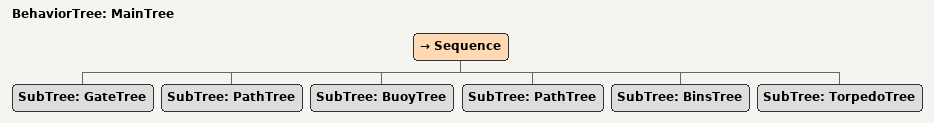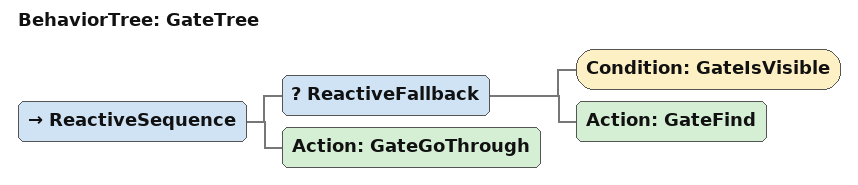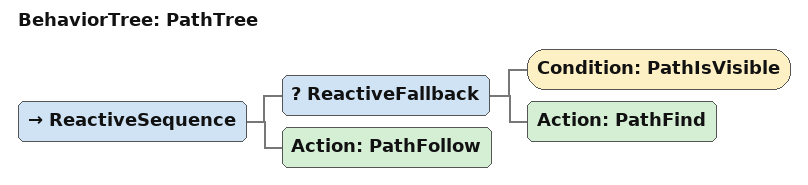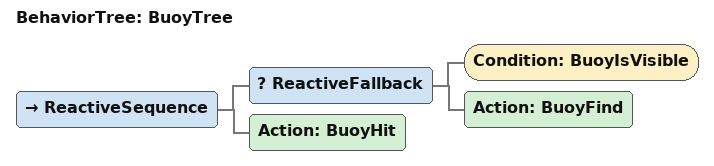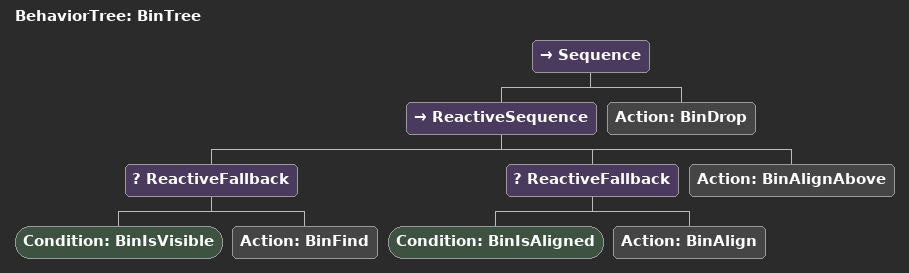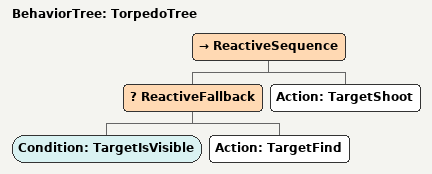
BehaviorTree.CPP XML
<root BTCPP_format="4">

    <BehaviorTree ID="MainTree">
        <Sequence>
            <SubTree ID="GateTree"/>
            <SubTree ID="PathTree"/>
            <SubTree ID="BuoyTree"/>
            <SubTree ID="PathTree"/>
            <SubTree ID="BinsTree"/>
            <SubTree ID="TorpedoTree"/>
        </Sequence>
    </BehaviorTree>

    <BehaviorTree ID="GateTree">
        <ReactiveSequence>
          <ReactiveFallback>
            <Condition ID="GateIsVisible"/>
            <Action ID="GateFind"/>
          </ReactiveFallback>
          <Action ID="GateGoThrough"/>
        </ReactiveSequence>
    </BehaviorTree>

    <BehaviorTree ID="PathTree">
      <ReactiveSequence>
          <ReactiveFallback>
            <Condition ID="PathIsVisible"/>
            <Action ID="PathFind"/>
          </ReactiveFallback>
          <Action ID="PathFollow"/>
        </ReactiveSequence>
    </BehaviorTree>

    <BehaviorTree ID="BuoyTree">
      <ReactiveSequence>
          <ReactiveFallback>
            <Condition ID="BuoyIsVisible"/>
            <Action ID="BuoyFind"/>
          </ReactiveFallback>
          <Action ID="BuoyHit"/>
        </ReactiveSequence>
    </BehaviorTree>

    <BehaviorTree ID="BinTree">
      <Sequence>
        <ReactiveSequence>
          <ReactiveFallback>
            <Condition ID="BinIsVisible"/>
            <Action ID="BinFind"/>
          </ReactiveFallback>
          <ReactiveFallback>
            <Condition ID="BinIsAligned"/>
            <Action ID="BinAlign"/>
          </ReactiveFallback>
          <Action ID="BinAlignAbove"/>
        </ReactiveSequence>
        <Action ID="BinDrop"/>
      </Sequence>
    </BehaviorTree>

    <BehaviorTree ID="TorpedoTree">
      <ReactiveSequence>
          <ReactiveFallback>
            <Condition ID="TargetIsVisible"/>
            <Action ID="TargetFind"/>
          </ReactiveFallback>
          <Action ID="TargetShoot"/>
        </ReactiveSequence>
    </BehaviorTree>

</root>
